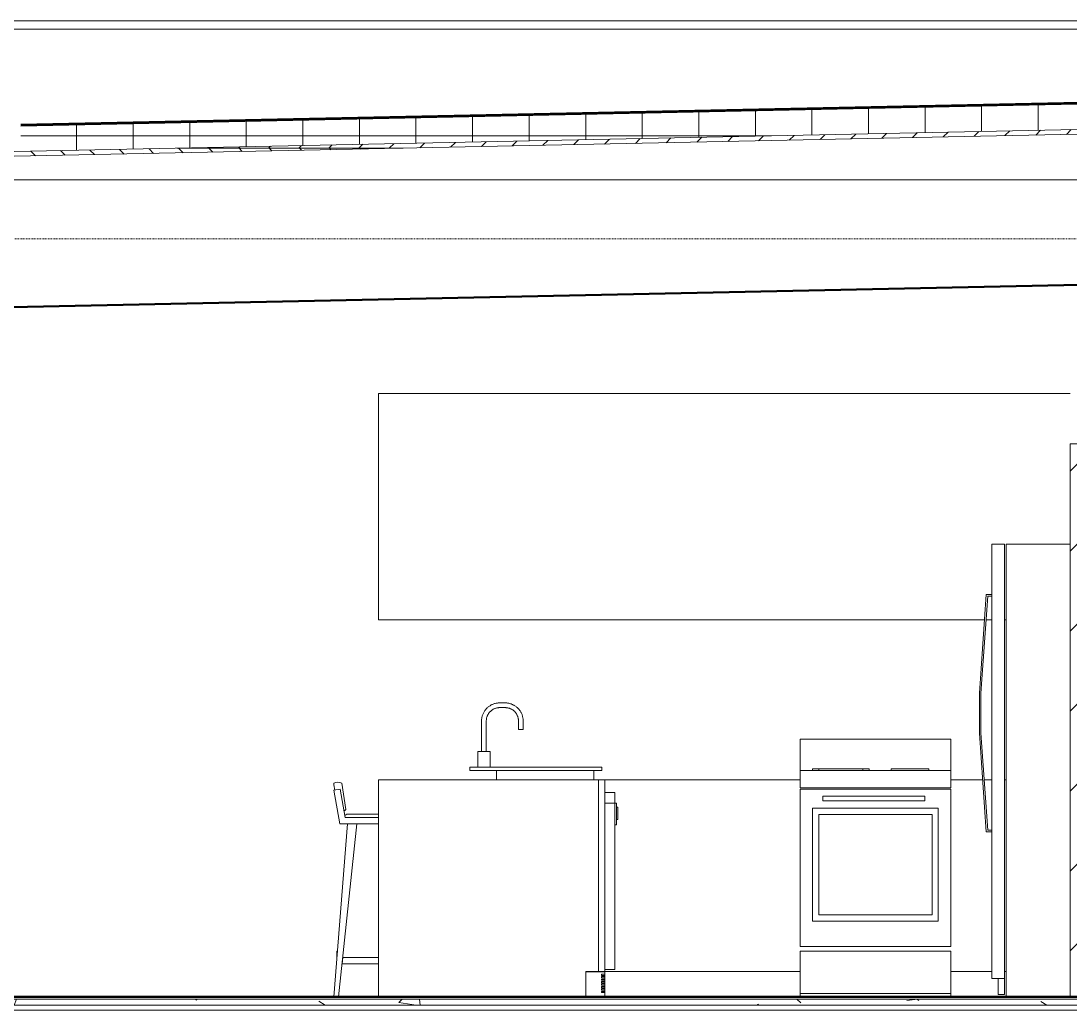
# Model space of a CAD drawing. Header units: inches. Extents: x -4169 to 1217, y -214 to 588.
# Drawn here: x -3671.8 to -3504.9, y 265.9 to 423.3 of the extents above; entities that cross this region are included whole.
import ezdxf

# ---------------------------------------------------------------- set-up
doc = ezdxf.new("R2010")
doc.units = ezdxf.units.IN
doc.header["$MEASUREMENT"] = 0
doc.linetypes.add('Aligning Line 1_8_', pattern=[0.25, 0.125, -0.125])
doc.linetypes.add('Grid Line 1_2_', pattern=[0.875, 0.5, -0.125, 0.125, -0.125])
for name, color, linetype, lineweight in [('0-1', 7, 'Continuous', 5), ('0-3', 7, 'Continuous', 9), ('0-5', 10, 'Continuous', 13), ('A-DOOR-3', 31, 'Continuous', 9), ('A-DOOR-FRAM-2', 50, 'Continuous', 20), ('A-FLOR-3', 192, 'Continuous', 50), ('A-FLOR-LEVL-1', 51, 'Grid Line 1_2_', 9), ('A-FLOR-MCUT', 51, 'Continuous', 13), ('A-FLOR-PATT-1', 8, 'Continuous', 9), ('A-ROOF', 132, 'Continuous', 13), ('A-ROOF-1', 132, 'Continuous', 50), ('A-ROOF-PATT-1', 132, 'Continuous', 9), ('A-WALL', 113, 'Continuous', 13), ('G-ANNO-SYMB-1', 254, 'Aligning Line 1_8_', 9), ('I-FURN-1', 7, 'Continuous', 9), ('P-SANR-FIXT-1', 7, 'Continuous', 9), ('Q-CASE-1', 7, 'Continuous', 9), ('Q-SPCQ-1', 7, 'Continuous', 9)]:
    doc.layers.add(name, color=color, linetype=linetype, lineweight=lineweight)

# ---------------------------------------------------------------- blocks, each defined once
blk = doc.blocks.new('CTR - 2nd Phase_rvt-1-BUILDING ELEVATION - COURTYARD - LOOKING EAST')
at = {"layer": 'A-FLOR-LEVL-1'}
for p, q in [((-4168.71, 398), (-1814.21, 398)), ((-4168.71, 268), (-1814.21, 268))]:
    blk.add_line(p, q, dxfattribs=at)
at = {"layer": 'G-ANNO-SYMB-1'}
blk.add_line((-1910.92, 388.59), (-4072.02, 388.59), dxfattribs=at)
blk = doc.blocks.new('OD_CW_Base Cabinet - OD_CW_Base Cabinet-1862371-BUILDING ELEVATION - COURTYARD - LOOKING EAST')
at = {"layer": 'Q-CASE-1'}
for p, q in [((-3579.97, 302.5), (-3614.97, 302.5)), ((-3614.97, 302.5), (-3614.97, 268)), ((-3578.97, 302.5), (-3579.97, 302.5)), ((-3579.97, 302.5), (-3579.97, 272)), ((-3579.97, 272), (-3579.97, 302.5)), ((-3578.97, 272), (-3578.97, 302.5)), ((-3581.97, 268), (-3581.97, 272)), ((-3581.97, 272), (-3579.97, 272)), ((-3579.97, 272), (-3578.97, 272))]:
    blk.add_line(p, q, dxfattribs=at)
blk = doc.blocks.new('Refrigerator_-_Side-by-Side_6047 - 36_ X 30_-V5-BUILDING ELEVATION - COURTYARD - LOOKING EAST')
at = {"layer": 'Q-SPCQ-1'}
for p, q in [((-3517.35, 270.87), (-3517.35, 340)), ((-3517.35, 340), (-3515.35, 340)), ((-3515.35, 340), (-3515.35, 270.87)), ((-3515.1, 340), (-3515.1, 268)), ((-3504.92, 340), (-3515.1, 340)), ((-3518.25, 332), (-3519.35, 316.29)), ((-3519.1, 316.28), (-3518.02, 331.75)), ((-3517.35, 332), (-3518.25, 332)), ((-3518.02, 331.75), (-3517.35, 331.75)), ((-3519.35, 316.29), (-3519.35, 309.94)), ((-3519.1, 309.95), (-3519.1, 316.28)), ((-3519.35, 309.94), (-3518.25, 294.23)), ((-3518.02, 294.48), (-3519.1, 309.95)), ((-3518.25, 294.23), (-3517.35, 294.23)), ((-3517.35, 294.48), (-3518.02, 294.48)), ((-3515.35, 270.87), (-3517.35, 270.87)), ((-3516.35, 270.87), (-3516.35, 268.37)), ((-3515.35, 270.87), (-3516.35, 270.87)), ((-3515.35, 268.37), (-3515.35, 270.87)), ((-3516.35, 268.37), (-3515.35, 268.37))]:
    blk.add_line(p, q, dxfattribs=at)
blk = doc.blocks.new('Range - 24_ x 24_-1352610-BUILDING ELEVATION - COURTYARD - LOOKING EAST')
at = {"layer": 'Q-SPCQ-1'}
for p, q in [((-3547.88, 304), (-3547.88, 309)), ((-3547.88, 309), (-3523.88, 309)), ((-3523.88, 309), (-3523.88, 304)), ((-3523.88, 304), (-3547.88, 304)), ((-3547.88, 304), (-3547.88, 301.26)), ((-3545.88, 304.25), (-3545.88, 304)), ((-3545.88, 304.25), (-3544.9, 304.25)), ((-3544.88, 304.25), (-3544.88, 304)), ((-3544.88, 304.25), (-3537.88, 304.25)), ((-3537.88, 304), (-3537.88, 304.25)), ((-3537.86, 304.25), (-3536.88, 304.25)), ((-3536.88, 304), (-3536.88, 304.25)), ((-3533.38, 304.25), (-3533.38, 304)), ((-3533.38, 304.25), (-3527.38, 304.25)), ((-3527.38, 304), (-3527.38, 304.25)), ((-3523.88, 301.26), (-3523.88, 304)), ((-3547.88, 301.26), (-3523.88, 301.26)), ((-3523.88, 301.01), (-3547.88, 301.01)), ((-3547.88, 301.01), (-3547.88, 276)), ((-3523.88, 276), (-3523.88, 301.01)), ((-3528, 299.9), (-3544.27, 299.9)), ((-3544.27, 299.9), (-3544.27, 299.15)), ((-3544.27, 299.15), (-3528, 299.15)), ((-3528, 299.15), (-3528, 299.9)), ((-3525.88, 298), (-3545.88, 298)), ((-3545.88, 298), (-3545.88, 280)), ((-3525.88, 280), (-3525.88, 298)), ((-3544.88, 281), (-3544.88, 297)), ((-3544.88, 297), (-3526.88, 297)), ((-3526.88, 297), (-3526.88, 281)), ((-3526.88, 281), (-3544.88, 281)), ((-3545.88, 280), (-3525.88, 280)), ((-3547.88, 276), (-3523.88, 276)), ((-3523.88, 275.25), (-3547.88, 275.25)), ((-3547.88, 275.25), (-3547.88, 268.5)), ((-3523.88, 268.5), (-3523.88, 275.25)), ((-3547.88, 268.5), (-3547.88, 268)), ((-3547.88, 268.5), (-3523.88, 268.5)), ((-3523.88, 268), (-3523.88, 268.5))]:
    blk.add_line(p, q, dxfattribs=at)
blk = doc.blocks.new('OD_CW_Base Cabinet - OD_CW_Base Cabinet-1445441-BUILDING ELEVATION - COURTYARD - LOOKING EAST')
at = {"layer": 'Q-CASE-1'}
for p, q in [((-3547.88, 302.5), (-3578.97, 302.5)), ((-3518.83, 302.5), (-3523.88, 302.5)), ((-3517.35, 302.5), (-3518.58, 302.5)), ((-3515.1, 302.5), (-3515.35, 302.5)), ((-3578.97, 272), (-3547.88, 272)), ((-3578.97, 268.64), (-3578.97, 271.94)), ((-3523.88, 272), (-3517.35, 272)), ((-3515.35, 272), (-3515.1, 272))]:
    blk.add_line(p, q, dxfattribs=at)
blk = doc.blocks.new('Sink Kitchen-Single - 30_ x 21_-366345-BUILDING ELEVATION - COURTYARD - LOOKING EAST')
at = {"layer": 'P-SANR-FIXT-1'}
for p, q in [((-3571.35, 46.75), (-3572.22, 46.75)), ((-3572.22, 46), (-3571.35, 46)), ((-3575.1, 43.88), (-3575.1, 39)), ((-3574.35, 39), (-3574.35, 43.88)), ((-3569.22, 43.88), (-3569.22, 42.5)), ((-3568.47, 42.5), (-3568.47, 43.88)), ((-3568.47, 42.5), (-3569.22, 42.5)), ((-3575.72, 39), (-3575.72, 36.5)), ((-3575.72, 39), (-3575.72, 36.5)), ((-3575.7, 39), (-3574.72, 39)), ((-3575.7, 39), (-3575.7, 39)), ((-3574.72, 39), (-3573.75, 39)), ((-3573.75, 39), (-3573.75, 39)), ((-3573.72, 36.5), (-3573.72, 39)), ((-3573.72, 36.5), (-3573.72, 39)), ((-3576.97, 36.5), (-3555.97, 36.5)), ((-3576.97, 36), (-3576.97, 36.5)), ((-3555.97, 36), (-3576.97, 36)), ((-3572.72, 36), (-3572.72, 34.5)), ((-3557.22, 34.5), (-3557.22, 36)), ((-3555.97, 36), (-3555.97, 36.5))]:
    blk.add_line(p, q, dxfattribs=at)
at = {"layer": 'P-SANR-FIXT-1', "flags": 128}
for points in [[(-3572.22, 46.75), (-3572.34, 46.75), (-3572.45, 46.74), (-3572.57, 46.73), (-3572.68, 46.71), (-3572.79, 46.69), (-3572.91, 46.67), (-3573.02, 46.64), (-3573.13, 46.6), (-3573.24, 46.57), (-3573.34, 46.52), (-3573.45, 46.48), (-3573.55, 46.43), (-3573.65, 46.37), (-3573.75, 46.31), (-3573.85, 46.25), (-3573.94, 46.18), (-3574.03, 46.11), (-3574.12, 46.04), (-3574.2, 45.96), (-3574.29, 45.88), (-3574.36, 45.79), (-3574.44, 45.71), (-3574.51, 45.62), (-3574.58, 45.52), (-3574.64, 45.43), (-3574.7, 45.33), (-3574.76, 45.23), (-3574.81, 45.13), (-3574.86, 45.02), (-3574.9, 44.92), (-3574.94, 44.81), (-3574.98, 44.7), (-3575.01, 44.59), (-3575.04, 44.48), (-3575.06, 44.36), (-3575.07, 44.25), (-3575.09, 44.14), (-3575.1, 44.02), (-3575.1, 43.91), (-3575.1, 43.88)], [(-3568.47, 43.88), (-3568.48, 43.99), (-3568.48, 44.1), (-3568.49, 44.22), (-3568.51, 44.33), (-3568.53, 44.45), (-3568.56, 44.56), (-3568.59, 44.67), (-3568.62, 44.78), (-3568.66, 44.89), (-3568.7, 44.99), (-3568.75, 45.1), (-3568.8, 45.2), (-3568.85, 45.3), (-3568.91, 45.4), (-3568.98, 45.5), (-3569.04, 45.59), (-3569.11, 45.68), (-3569.19, 45.77), (-3569.26, 45.86), (-3569.35, 45.94), (-3569.43, 46.02), (-3569.52, 46.09), (-3569.61, 46.16), (-3569.7, 46.23), (-3569.8, 46.29), (-3569.89, 46.35), (-3569.99, 46.41), (-3570.1, 46.46), (-3570.2, 46.51), (-3570.31, 46.55), (-3570.41, 46.59), (-3570.52, 46.63), (-3570.64, 46.66), (-3570.75, 46.69), (-3570.86, 46.71), (-3570.97, 46.73), (-3571.09, 46.74), (-3571.2, 46.75), (-3571.32, 46.75), (-3571.35, 46.75)], [(-3574.35, 43.88), (-3574.35, 43.96), (-3574.34, 44.04), (-3574.33, 44.13), (-3574.32, 44.21), (-3574.31, 44.3), (-3574.29, 44.38), (-3574.27, 44.46), (-3574.24, 44.54), (-3574.21, 44.62), (-3574.18, 44.7), (-3574.15, 44.78), (-3574.11, 44.86), (-3574.07, 44.93), (-3574.02, 45), (-3573.98, 45.07), (-3573.93, 45.14), (-3573.88, 45.21), (-3573.82, 45.28), (-3573.76, 45.34), (-3573.7, 45.4), (-3573.64, 45.46), (-3573.58, 45.51), (-3573.51, 45.57), (-3573.44, 45.62), (-3573.37, 45.66), (-3573.3, 45.71), (-3573.23, 45.75), (-3573.15, 45.79), (-3573.07, 45.82), (-3572.99, 45.86), (-3572.91, 45.88), (-3572.83, 45.91), (-3572.75, 45.93), (-3572.67, 45.95), (-3572.58, 45.97), (-3572.5, 45.98), (-3572.42, 45.99), (-3572.33, 46), (-3572.25, 46), (-3572.22, 46)], [(-3571.35, 46), (-3571.26, 46), (-3571.18, 45.99), (-3571.09, 45.98), (-3571.01, 45.97), (-3570.93, 45.96), (-3570.84, 45.94), (-3570.76, 45.92), (-3570.68, 45.89), (-3570.6, 45.86), (-3570.52, 45.83), (-3570.44, 45.8), (-3570.37, 45.76), (-3570.29, 45.72), (-3570.22, 45.68), (-3570.15, 45.63), (-3570.08, 45.58), (-3570.01, 45.53), (-3569.95, 45.47), (-3569.88, 45.42), (-3569.82, 45.36), (-3569.77, 45.29), (-3569.71, 45.23), (-3569.66, 45.16), (-3569.61, 45.09), (-3569.56, 45.02), (-3569.52, 44.95), (-3569.47, 44.88), (-3569.44, 44.8), (-3569.4, 44.72), (-3569.37, 44.65), (-3569.34, 44.57), (-3569.31, 44.48), (-3569.29, 44.4), (-3569.27, 44.32), (-3569.25, 44.24), (-3569.24, 44.15), (-3569.23, 44.07), (-3569.23, 43.98), (-3569.22, 43.9), (-3569.22, 43.88)]]:
    blk.add_lwpolyline(points, dxfattribs=at)
blk = doc.blocks.new('Dishwasher_15404 - 34_ counter-V6-BUILDING ELEVATION - COURTYARD - LOOKING EAST')
at = {"layer": 'Q-SPCQ-1'}
for p, q in [((-3578.97, 300.5), (-3577.55, 300.5)), ((-3577.55, 300.5), (-3577.35, 300.5)), ((-3577.35, 298.79), (-3577.35, 300.5)), ((-3577.55, 298.79), (-3578.97, 298.79)), ((-3578.97, 298.79), (-3577.55, 298.79)), ((-3577.35, 298.79), (-3577.55, 298.79)), ((-3577.55, 298.79), (-3577.35, 298.79)), ((-3577.36, 298.79), (-3577.1, 298.79)), ((-3577.35, 272.33), (-3577.35, 298.79)), ((-3577.1, 298.79), (-3577.1, 296.06)), ((-3576.85, 298.18), (-3577.1, 298.18)), ((-3576.85, 298.18), (-3576.85, 296.21)), ((-3577.1, 296.21), (-3576.85, 296.21)), ((-3577.1, 296.06), (-3577.1, 295.35)), ((-3577.36, 295.35), (-3577.1, 295.35)), ((-3577.55, 272.33), (-3578.97, 272.33)), ((-3577.35, 272.33), (-3577.55, 272.33)), ((-3578.97, 271.94), (-3581.97, 271.94)), ((-3581.97, 271.94), (-3580.55, 271.94)), ((-3579.47, 271.39), (-3579.47, 271.59)), ((-3579.47, 271.59), (-3578.97, 271.59)), ((-3578.97, 271.39), (-3579.47, 271.39)), ((-3579.47, 271), (-3579.47, 271.2)), ((-3579.47, 271.2), (-3578.97, 271.2)), ((-3578.97, 271), (-3579.47, 271)), ((-3579.47, 270.61), (-3579.47, 270.8)), ((-3579.47, 270.8), (-3578.97, 270.8)), ((-3578.97, 270.61), (-3579.47, 270.61)), ((-3578.97, 271.59), (-3579.01, 271.59)), ((-3579.01, 271.39), (-3578.97, 271.39)), ((-3578.97, 271.2), (-3579.01, 271.2)), ((-3579.01, 271), (-3578.97, 271)), ((-3578.97, 270.8), (-3579.01, 270.8)), ((-3579.01, 270.61), (-3578.97, 270.61)), ((-3578.97, 271.94), (-3578.97, 272)), ((-3578.97, 271.59), (-3578.97, 271.94)), ((-3578.97, 271.2), (-3578.97, 271.39)), ((-3578.97, 270.8), (-3578.97, 271)), ((-3578.97, 270.41), (-3578.97, 270.61)), ((-3579.47, 270.21), (-3579.47, 270.41)), ((-3579.47, 270.41), (-3578.97, 270.41)), ((-3578.97, 270.21), (-3579.47, 270.21)), ((-3579.47, 269.82), (-3579.47, 270.02)), ((-3579.47, 270.02), (-3578.97, 270.02)), ((-3578.97, 269.82), (-3579.47, 269.82)), ((-3579.47, 269.43), (-3579.47, 269.62)), ((-3579.47, 269.62), (-3578.97, 269.62)), ((-3578.97, 269.43), (-3579.47, 269.43)), ((-3579.47, 269.03), (-3579.47, 269.23)), ((-3579.47, 269.23), (-3578.97, 269.23)), ((-3578.97, 269.03), (-3579.47, 269.03)), ((-3579.47, 268.64), (-3579.47, 268.84)), ((-3579.47, 268.84), (-3578.97, 268.84)), ((-3578.97, 270.41), (-3579.01, 270.41)), ((-3579.01, 270.21), (-3578.97, 270.21)), ((-3578.97, 270.02), (-3579.01, 270.02)), ((-3579.01, 269.82), (-3578.97, 269.82)), ((-3578.97, 269.62), (-3579.01, 269.62)), ((-3579.01, 269.43), (-3578.97, 269.43)), ((-3578.97, 269.23), (-3579.01, 269.23)), ((-3579.01, 269.03), (-3578.97, 269.03)), ((-3578.97, 268.84), (-3579.01, 268.84)), ((-3578.97, 270.02), (-3578.97, 270.21)), ((-3578.97, 269.62), (-3578.97, 269.82)), ((-3578.97, 269.23), (-3578.97, 269.43)), ((-3578.97, 268.84), (-3578.97, 269.03)), ((-3578.97, 268.64), (-3579.47, 268.64)), ((-3578.97, 268), (-3578.97, 268.64))]:
    blk.add_line(p, q, dxfattribs=at)
blk = doc.blocks.new('OD_CW_Upper Cabinet - OD_CW_Upper Cabinet-1916694-BUILDING ELEVATION - COURTYARD - LOOKING EAST')
at = {"layer": 'Q-CASE-1'}
for p, q in [((-3614.97, 328), (-3614.97, 364)), ((-3504.92, 364), (-3614.97, 364)), ((-3614.97, 328), (-3518.53, 328)), ((-3518.28, 328), (-3517.35, 328)), ((-3515.35, 328), (-3515.1, 328))]:
    blk.add_line(p, q, dxfattribs=at)
blk = doc.blocks.new('Bar_Stool_6722_1_ - Bar_Stool_6722_1_-V7-BUILDING ELEVATION - COURTYARD - LOOKING EAST')
at = {"layer": 'I-FURN-1'}
for p, q in [((-3622.05, 301.98), (-3622.05, 301.73)), ((-3622.05, 301.73), (-3621.89, 300.86)), ((-3622.05, 300.84), (-3621.06, 301.01)), ((-3621.11, 295.5), (-3622.05, 300.84)), ((-3621.06, 301.01), (-3620.27, 296.5)), ((-3620.14, 297.79), (-3620.81, 301.98)), ((-3620.46, 297.59), (-3620.31, 297.62)), ((-3620.31, 297.62), (-3620.14, 297.79)), ((-3619.87, 295.5), (-3622.05, 268)), ((-3621.3, 268), (-3618.41, 295.5)), ((-3621.11, 295.5), (-3614.97, 295.5)), ((-3620.01, 297.04), (-3620.32, 296.86)), ((-3620.32, 296.86), (-3620.3, 296.71)), ((-3614.97, 296.5), (-3620.27, 296.5)), ((-3614.97, 297.04), (-3620.01, 297.04)), ((-3618.41, 295.5), (-3619.87, 295.5)), ((-3621.59, 274.22), (-3621.59, 275.22)), ((-3621.59, 275.22), (-3621.48, 275.22)), ((-3620.64, 274.22), (-3620.75, 273.22)), ((-3614.97, 274.22), (-3620.64, 274.22)), ((-3620.75, 273.22), (-3614.97, 273.22))]:
    blk.add_line(p, q, dxfattribs=at)
blk.add_arc((-3621.43, 300.61), 1.51, 65.6531, 114.3469, dxfattribs=at)
blk = doc.blocks.new('CTR - 1st Phase - Unit Layouts_rvt-1-BUILDING ELEVATION - COURTYARD - LOOKING EAST')
at = {"layer": '0-3'}
for name, p in [('OD_CW_Upper Cabinet - OD_CW_Upper Cabinet-1916694-BUILDING ELEVATION - COURTYARD - LOOKING EAST', (0, 0)), ('Refrigerator_-_Side-by-Side_6047 - 36_ X 30_-V5-BUILDING ELEVATION - COURTYARD - LOOKING EAST', (0, 0)), ('Sink Kitchen-Single - 30_ x 21_-366345-BUILDING ELEVATION - COURTYARD - LOOKING EAST', (-23.46, 268)), ('Range - 24_ x 24_-1352610-BUILDING ELEVATION - COURTYARD - LOOKING EAST', (0, 0)), ('OD_CW_Base Cabinet - OD_CW_Base Cabinet-1862371-BUILDING ELEVATION - COURTYARD - LOOKING EAST', (0, 0)), ('OD_CW_Base Cabinet - OD_CW_Base Cabinet-1445441-BUILDING ELEVATION - COURTYARD - LOOKING EAST', (0, 0)), ('Bar_Stool_6722_1_ - Bar_Stool_6722_1_-V7-BUILDING ELEVATION - COURTYARD - LOOKING EAST', (0, 0)), ('Dishwasher_15404 - 34_ counter-V6-BUILDING ELEVATION - COURTYARD - LOOKING EAST', (0, 0))]:
    blk.add_blockref(name, p, dxfattribs=at)
blk = doc.blocks.new('HOLLOW METAL - UNIT DOOR-V21-BUILDING ELEVATION - COURTYARD - LOOKING EAST')
at = {"layer": 'A-DOOR-3'}
h = blk.add_hatch(dxfattribs=at)
h.set_pattern_fill('FP_21', color=256, style=0, pattern_type=2)
h.set_pattern_definition([(45, (0, 0), (-6.36396, 6.36396), [])])
h.paths.add_polyline_path([(-3504.92, 268), (-3499.17, 268), (-3499.17, 356), (-3504.92, 356), (-3504.92, 274.69)], flags=0)
at = {"layer": 'A-DOOR-FRAM-2'}
for p, q in [((-3504.92, 356), (-3504.92, 268)), ((-3499.17, 356), (-3504.92, 356)), ((-3499.17, 268), (-3499.17, 356)), ((-3504.92, 268), (-3499.17, 268))]:
    blk.add_line(p, q, dxfattribs=at)
blk = doc.blocks.new('CTR - 1st Phase - Common Walls_rvt-1-BUILDING ELEVATION - COURTYARD - LOOKING EAST')
at = {"layer": 'A-FLOR-LEVL-1'}
for p, q in [((-4168.71, 398), (-1814.21, 398)), ((-4168.71, 268), (-1814.21, 268))]:
    blk.add_line(p, q, dxfattribs=at)
at = {"layer": '0-5'}
blk.add_blockref('HOLLOW METAL - UNIT DOOR-V21-BUILDING ELEVATION - COURTYARD - LOOKING EAST', (0, 0), dxfattribs=at)
blk = doc.blocks.new('Basic Wall _ EXT - FIBER CEMENT - SMALL - ___-1820300-BUILDING ELEVATION - COURTYARD - LOOKING EAST')
at = {"layer": 'A-WALL'}
blk.add_line((-3405.58, 423.28), (-3855.16, 423.28), dxfattribs=at)

msp = doc.modelspace()

# ---------------------------------------------------------------- hatches: boundary and pattern name
at = {"layer": 'A-FLOR-PATT-1'}
h = msp.add_hatch(dxfattribs=at)
h.set_pattern_fill('FP_2', color=256, style=0, pattern_type=2)
h.set_pattern_definition([(50, (0, 0), (27.5427, -2.40992), [2.88, -31.68]), (355, (0, 0), (-5.32784, 28.88427), [2.304, -25.344]), (100.451, (2.295, -0.2), (22.21532, 26.47393), [2.448, -26.924]), (46.184, (0, 7.68), (40.98187, -6.35642), [4.32, -47.52]), (96.636, (3.415, 7.15), (35.89075, 37.4062), [3.671, -40.386]), (351.184, (0, 7.68), (35.89097, 37.4062), [3.456, -38.016]), (21, (3.84, 5.76), (22.92104, -15.46073), [2.88, -31.68]), (326, (3.84, 5.76), (9.34353, 27.84574), [2.304, -25.344]), (71.451, (5.75, 4.472), (32.26477, 12.38442), [2.448, -26.924]), (37.5, (0, 0), (0.466855, 12.782707), [1.267, -23.77, 1.267, -24.461, -25.44]), (37.5, (0, 0), (0.466855, 12.782707), [-50.765, 1.267, -24.173]), (7.5, (0, 0), (10.10159, 15.14509), [1.267, -13.402, 1.267, -23.194, -9.696]), (7.5, (0, 0), (10.10159, 15.14509), [-39.13, 1.267, -8.429]), (327.5, (-8.563, 0), (20.49916, -0.86578), [1.267, -8.333, 1.267, -28.685, -39.744]), (327.5, (-8.563, 0), (20.49916, -0.86578), [-39.552, 1.267, -38.477]), (317.5, (-12.403, 0), (22.39478, 3.84429), [1.267, -11.213, 1.267, -18.624, -28.224]), (317.5, (-12.403, 0), (22.39478, 3.84429), [-32.371, 1.267, -26.957])])
h.paths.add_polyline_path([(-3430.4416, 266.625), (-3402.7987, 266.625), (-3402.7987, 267.625), (-3852.4737, 267.625), (-3852.4737, 266.625), (-3464.2088, 266.625)], flags=0)
at = {"layer": 'A-ROOF-PATT-1'}
h = msp.add_hatch(dxfattribs=at)
h.set_pattern_fill('FP_26', color=256, style=0, pattern_type=2)
h.set_pattern_definition([(0, (0, 0), (0, 9), []), (90, (0, 0), (-9, 6e-16), [])])
h.paths.add_polyline_path([(-3852.4737, 398.7554), (-3671.8487, 402.5193), (-3851.8487, 402.5193), (-3851.8487, 402.7693), (-3852.4737, 402.7562), (-3852.4737, 400.844)], flags=0)
h.paths.add_polyline_path([(-3671.8487, 402.5184), (-3407.6737, 408.022), (-3407.6737, 412.0229), (-3671.8487, 406.5193), (-3671.8487, 402.5193)], flags=0)
h = msp.add_hatch(dxfattribs=at)
h.set_pattern_fill('FP_6', color=256, style=0, pattern_type=2)
h.set_pattern_definition([(0, (0, 0), (0, 4.798), []), (315, (0, 0), (4.7984266, 0), [6.786, -6.786]), (45, (0, 0), (4.7984266, 0), [6.786, -6.786])])
h.paths.add_polyline_path([(-3852.4737, 398.0052), (-3407.6737, 407.2719), (-3407.6737, 408.022), (-3852.4737, 398.7554)], flags=0)

# ---------------------------------------------------------------- linework, layer by layer
at = {"layer": 'A-FLOR-3'}
msp.add_line((-3402.7987, 268), (-3851.8487, 268), dxfattribs=at)
at = {"layer": 'A-FLOR-LEVL-1'}
for p, q in [((-4167.9645, 398), (-1814.9564, 398)), ((-4167.9645, 268), (-1814.9564, 268))]:
    msp.add_line(p, q, dxfattribs=at)
at = {"layer": 'A-FLOR-MCUT'}
for p, q in [((-3402.7987, 267.875), (-3852.4737, 267.875)), ((-3402.7987, 267.625), (-3852.4737, 267.625)), ((-3402.7987, 265.875), (-3857.9737, 265.875)), ((-3402.7987, 266.625), (-3852.4737, 266.625))]:
    msp.add_line(p, q, dxfattribs=at)
at = {"layer": 'A-ROOF'}
for p, q in [((-3407.6737, 412.0229), (-3671.8487, 406.5193)), ((-3407.6737, 408.022), (-3852.4737, 398.7554)), ((-3407.6737, 407.2719), (-3852.4737, 398.0052))]:
    msp.add_line(p, q, dxfattribs=at)
at = {"layer": 'A-ROOF-1'}
for p, q in [((-3407.6737, 412.273), (-3671.8487, 406.7693)), ((-3852.4737, 374), (-3407.6737, 383.2667))]:
    msp.add_line(p, q, dxfattribs=at)
at = {"layer": 'A-WALL'}
msp.add_line((-3408.9237, 422), (-3851.8487, 422), dxfattribs=at)

# ---------------------------------------------------------------- block references
at = {"layer": '0-1'}
for name in ['CTR - 2nd Phase_rvt-1-BUILDING ELEVATION - COURTYARD - LOOKING EAST', 'CTR - 1st Phase - Common Walls_rvt-1-BUILDING ELEVATION - COURTYARD - LOOKING EAST', 'CTR - 1st Phase - Unit Layouts_rvt-1-BUILDING ELEVATION - COURTYARD - LOOKING EAST']:
    msp.add_blockref(name, (0, 0), dxfattribs=at)
at = {"layer": 'A-WALL'}
msp.add_blockref('Basic Wall _ EXT - FIBER CEMENT - SMALL - ___-1820300-BUILDING ELEVATION - COURTYARD - LOOKING EAST', (0, 0), dxfattribs=at)

doc.saveas('drawing.dxf')
